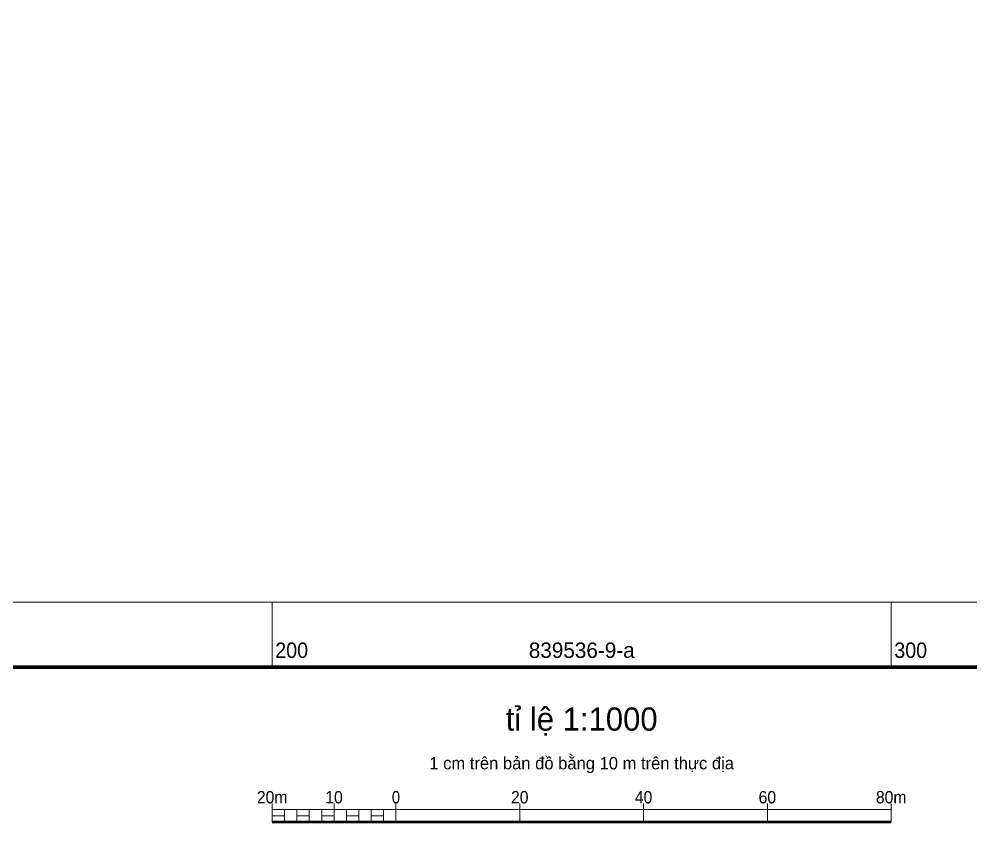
# Model space of a CAD drawing. Header units: metres. Extents: x 537880 to 538618, y 1836864 to 1837647.
# Drawn here: x 538159.1 to 538312.9, y 1836864.5 to 1836994.2 of the extents above; entities that cross this region are included whole.
import ezdxf
from ezdxf.enums import TextEntityAlignment as Align

# ---------------------------------------------------------------- set-up
doc = ezdxf.new("R2010")
doc.units = ezdxf.units.M
doc.header["$LTSCALE"] = 0.24
doc.layers.add('63', color=7, linetype='Continuous', lineweight=13)

msp = doc.modelspace()

# ---------------------------------------------------------------- linework, layer by layer
at = {"layer": '63'}
for p, q in [((538200, 1836900), (538200, 1836889.5)), ((538300, 1836900), (538300, 1836889.5)), ((538200, 1836864.5), (538200, 1836867.5)), ((538210, 1836864.5), (538210, 1836867.5)), ((538220, 1836864.5), (538220, 1836867.5)), ((538240, 1836864.5), (538240, 1836867.5)), ((538260, 1836864.5), (538260, 1836867.5)), ((538280, 1836864.5), (538280, 1836867.5)), ((538300, 1836864.5), (538300, 1836867.5)), ((538200, 1836866.5), (538300, 1836866.5)), ((538202, 1836864.5), (538202, 1836866.5)), ((538204, 1836864.5), (538204, 1836866.5)), ((538206, 1836864.5), (538206, 1836866.5)), ((538208, 1836864.5), (538208, 1836866.5)), ((538210, 1836864.5), (538210, 1836866.5)), ((538212, 1836864.5), (538212, 1836866.5)), ((538214, 1836864.5), (538214, 1836866.5)), ((538216, 1836864.5), (538216, 1836866.5)), ((538218, 1836864.5), (538218, 1836866.5))]:
    msp.add_line(p, q, dxfattribs=at)
at = {"layer": '63', "lineweight": 53}
msp.add_line((538200, 1836864.5), (538300, 1836864.5), dxfattribs=at)
at = {"layer": '63', "lineweight": 158}
msp.add_lwpolyline([(537889.5, 1837610.5), (538610.5, 1837610.5), (538610.5, 1836889.5), (537889.5, 1836889.5)], close=True, dxfattribs=at)
at = {"layer": '63'}
for points in [[(537900, 1837600), (538600, 1837600), (538600, 1836900), (537900, 1836900)], [(538200, 1836864.5), (538200, 1836865.5), (538202, 1836865.5), (538202, 1836864.5)], [(538204, 1836864.5), (538204, 1836865.5), (538206, 1836865.5), (538206, 1836864.5)], [(538208, 1836864.5), (538208, 1836865.5), (538210, 1836865.5), (538210, 1836864.5)], [(538212, 1836864.5), (538212, 1836865.5), (538214, 1836865.5), (538214, 1836864.5)], [(538216, 1836864.5), (538216, 1836865.5), (538218, 1836865.5), (538218, 1836864.5)]]:
    msp.add_lwpolyline(points, close=True, dxfattribs=at)

# ---------------------------------------------------------------- texts
at = {"layer": '63', "width": 0.95}
for s, p in [('200', (538200.5, 1836891)), ('300', (538300.5, 1836891))]:
    msp.add_text(s, height=2.5, dxfattribs=at).set_placement(p)
at = {"layer": '63'}
for s, height, p in [('839536-9-a', 2.5, (538250.01, 1836891)), ('tỉ lệ 1:1000', 3.75, (538250, 1836879.25)), ('1 cm trên bản đồ bằng 10 m trên thực địa', 2, (538249.995, 1836873))]:
    msp.add_text(s, height=height, dxfattribs=at).set_placement(p, align=Align.CENTER)
for s, width, p in [('20m', 0.95, (538200, 1836867.5)), ('10', 0.95, (538209.995, 1836867.5)), ('0', 0.9, (538220, 1836867.5)), ('20', 0.95, (538239.995, 1836867.5)), ('40', 0.95, (538259.995, 1836867.5)), ('60', 0.95, (538279.995, 1836867.5)), ('80m', 0.95, (538300, 1836867.5))]:
    msp.add_text(s, height=2, dxfattribs=dict(at, width=width)).set_placement(p, align=Align.CENTER)

doc.saveas('drawing.dxf')
